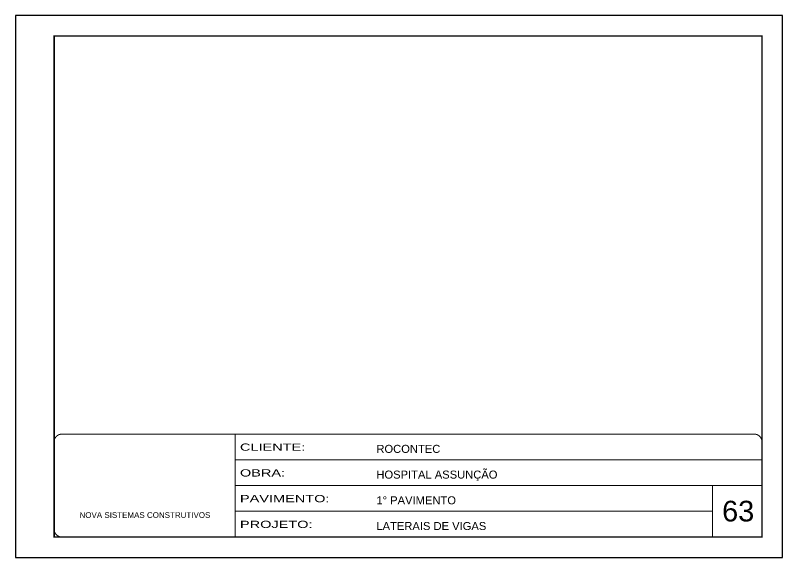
# Model space of a CAD drawing. Extents: x 137137 to 143418, y 10464 to 34486.
# Drawn here: x 140307 to 141792, y 16207 to 17257 of the extents above; entities that cross this region are included whole.
import ezdxf

# ---------------------------------------------------------------- set-up
doc = ezdxf.new("R2010")
doc.units = 0
doc.linetypes.add('CONTINUO', pattern=[0])
doc.linetypes.add('DASHED', pattern=[0.75, 0.5, -0.25])
for name, color, linetype, lineweight in [('CARIMBO', 255, 'Continuous', 9), ('Folhas', 255, 'Continuous', 9), ('SARRAFO DE PRESSAO', 251, 'DASHED', 9)]:
    doc.layers.add(name, color=color, linetype=linetype, lineweight=lineweight)
doc.layers.add('Laje_Perimetro', color=7, linetype='Continuous', plot=False)
doc.styles.add('ARIAL', font='arial.ttf')
doc.styles.add('Tecnologia', font='')
doc.styles.get('Tecnologia').set_extended_font_data('Forgotten Futurist')

# ---------------------------------------------------------------- blocks, each defined once
blk = doc.blocks.new('9999999999')
at = {"color": 30, "linetype": 'CONTINUO'}
for p, q in [((98564.6, 34230.2), (98564.6, 34429.4)), ((98564.6, 34379.6), (99584, 34379.6)), ((98564.6, 34329.8), (99488, 34329.8)), ((99584, 34329.8), (99488, 34329.8)), ((99488, 34329.8), (99488, 34230.2)), ((98564.6, 34280), (99488, 34280))]:
    blk.add_line(p, q, dxfattribs=at)
at = {"color": 30, "linetype": 'CONTINUO', "const_width": 2}
blk.add_lwpolyline([(99584, 34230.2), (99584, 34414.4, 0.414214), (99569, 34429.4), (98229, 34429.4, 0.414214), (98214, 34414.4), (98214, 34245.2, 0.414214), (98229, 34230.2), (99584, 34230.2)], format="xyb", dxfattribs=at)
at = {"layer": 'Folhas'}
blk.add_lwpolyline([(98139, 34190.2), (99624, 34190.2), (99624, 35240.2), (98139, 35240.2)], close=True, dxfattribs=at)
at = {"layer": 'Folhas', "color": 30, "const_width": 3}
blk.add_lwpolyline([(98214, 34230.2), (99584, 34230.2), (99584, 35200.2), (98214, 35200.2)], close=True, dxfattribs=at)
at = {"color": 7, "linetype": 'Continuous', "ltscale": 5, "style": 'ARIAL'}
for s, height, p in [('ROCONTEC', 15.48, (98837.7, 34393.1)), ('HOSPITAL ASSUNÇÃO', 15.483, (98837.7, 34343.3)), ('1° PAVIMENTO', 15.483, (98837.7, 34293.5)), ('NOVA SISTEMAS CONSTRUTIVOS', 11.059, (98263.2, 34267.2)), ('LATERAIS DE VIGAS', 15.483, (98837.7, 34243.7))]:
    blk.add_text(s, height=height, dxfattribs=at).set_placement(p)
at = {"layer": 'Folhas', "color": 7, "style": 'Tecnologia', "width": 1.5}
for s, p in [('CLIENTE:', (98573.7, 34397.2)), ('OBRA:', (98573.7, 34347.3)), ('PAVIMENTO:', (98573.7, 34297.5)), ('PROJETO:', (98573.7, 34247.7))]:
    blk.add_text(s, height=14, dxfattribs=at).set_placement(p)

msp = doc.modelspace()

# ---------------------------------------------------------------- linework, layer by layer
at = {"layer": 'Laje_Perimetro'}
msp.add_lwpolyline([(141792.29, 17257.15), (140307.29, 17257.15), (140307.29, 16207.15), (141792.29, 16207.15)], close=True, dxfattribs=at)

# ---------------------------------------------------------------- block references
at = {"layer": 'SARRAFO DE PRESSAO', "color": 6, "linetype": 'ByBlock'}
msp.add_blockref('9999999999', (42168.31, -17983.06), dxfattribs=at)

# ---------------------------------------------------------------- texts
at = {"layer": 'CARIMBO', "style": 'ARIAL'}
msp.add_text('63', height=40, dxfattribs=at).set_placement((141675.15, 16277.29))

doc.saveas('drawing.dxf')
